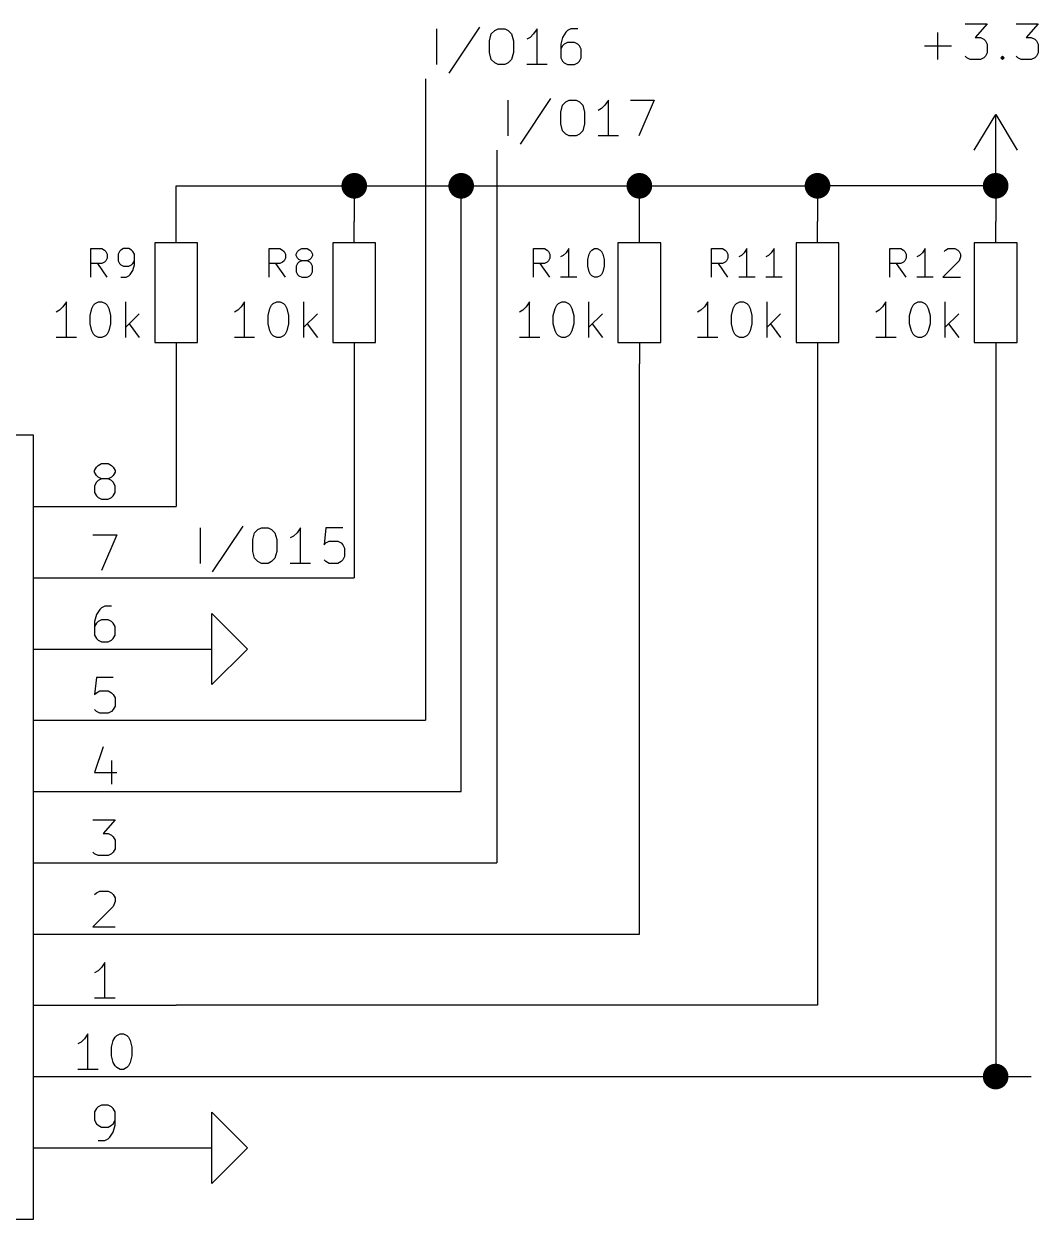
# Model space of a CAD drawing. Header units: inches. Extents: x 0.4 to 11.3, y -7.9 to -0.4.
# Drawn here: x 1.686 to 3.11, y -4.75 to -3.073 of the extents above; entities that cross this region are included whole.
import ezdxf

# ---------------------------------------------------------------- set-up
doc = ezdxf.new("R2010")
doc.units = ezdxf.units.IN
doc.header["$MEASUREMENT"] = 0
for name, color, linetype in [('GREENSIXTYFIVE', 129, 'CONTINUOUS'), ('LIGHTGREEN', 92, 'CONTINUOUS'), ('LIGHTRED', 12, 'CONTINUOUS'), ('RED', 14, 'CONTINUOUS'), ('REDSIX', 19, 'CONTINUOUS'), ('WHITE', 250, 'CONTINUOUS')]:
    doc.layers.add(name, color=color, linetype=linetype)

msp = doc.modelspace()

# ---------------------------------------------------------------- linework, layer by layer
at = {"layer": 'GREENSIXTYFIVE', "linetype": 'CONTINUOUS'}
for p, q in [((2.969, -3.1228), (2.969, -3.0847)), ((3.0071, -3.0728), (3.0381, -3.0728)), ((3.0381, -3.0728), (3.0214, -3.0919)), ((3.0786, -3.0728), (3.1095, -3.0728)), ((3.1095, -3.0728), (3.0929, -3.0919)), ((3.0214, -3.0919), (3.0286, -3.0919)), ((3.0286, -3.0919), (3.0333, -3.0942)), ((3.0333, -3.0942), (3.0357, -3.0966)), ((3.0357, -3.0966), (3.0381, -3.1014)), ((3.0381, -3.1014), (3.0381, -3.1133)), ((3.0929, -3.0919), (3.1, -3.0919)), ((3.1, -3.0919), (3.1048, -3.0942)), ((3.1048, -3.0942), (3.1071, -3.0966)), ((3.1071, -3.0966), (3.1095, -3.1014)), ((3.1095, -3.1014), (3.1095, -3.1133)), ((2.95, -3.1038), (2.9881, -3.1038)), ((3.0095, -3.1204), (3.0071, -3.118)), ((3.0357, -3.118), (3.0333, -3.1204)), ((3.0381, -3.1133), (3.0357, -3.118)), ((3.0571, -3.1204), (3.0595, -3.118)), ((3.0595, -3.118), (3.0619, -3.1204)), ((3.0595, -3.118), (3.0595, -3.1228)), ((3.081, -3.1204), (3.0786, -3.118)), ((3.1071, -3.118), (3.1048, -3.1204)), ((3.1095, -3.1133), (3.1071, -3.118)), ((3.0143, -3.1228), (3.0095, -3.1204)), ((3.0286, -3.1228), (3.0143, -3.1228)), ((3.0333, -3.1204), (3.0286, -3.1228)), ((3.0595, -3.1228), (3.0571, -3.1204)), ((3.0619, -3.1204), (3.0595, -3.1228)), ((3.0857, -3.1228), (3.081, -3.1204)), ((3.1, -3.1228), (3.0857, -3.1228)), ((3.1048, -3.1204), (3.1, -3.1228)), ((1.7805, -3.4282), (1.7805, -3.3882)), ((1.7805, -3.3882), (1.7957, -3.3882)), ((1.7805, -3.4282), (1.7805, -3.3882)), ((1.7805, -3.3882), (1.7957, -3.3882)), ((1.7957, -3.3882), (1.7995, -3.3901)), ((1.7957, -3.3882), (1.7995, -3.3901)), ((1.7995, -3.3901), (1.8014, -3.3921)), ((1.7995, -3.3901), (1.8014, -3.3921)), ((1.8014, -3.3921), (1.8033, -3.3959)), ((1.8014, -3.3921), (1.8033, -3.3959)), ((1.8033, -3.4016), (1.8014, -3.4054)), ((1.8033, -3.4016), (1.8014, -3.4054)), ((1.8033, -3.3959), (1.8033, -3.4016)), ((1.8033, -3.3959), (1.8033, -3.4016)), ((1.8205, -3.3921), (1.8186, -3.3959)), ((1.8205, -3.3921), (1.8186, -3.3959)), ((1.8186, -3.3959), (1.8186, -3.4054)), ((1.8186, -3.3959), (1.8186, -3.4054)), ((1.8224, -3.3901), (1.8205, -3.3921)), ((1.8224, -3.3901), (1.8205, -3.3921)), ((1.8262, -3.3882), (1.8224, -3.3901)), ((1.8262, -3.3882), (1.8224, -3.3901)), ((1.8338, -3.3882), (1.8262, -3.3882)), ((1.8338, -3.3882), (1.8262, -3.3882)), ((1.8376, -3.3901), (1.8338, -3.3882)), ((1.8376, -3.3901), (1.8338, -3.3882)), ((1.8395, -3.3921), (1.8376, -3.3901)), ((1.8395, -3.3921), (1.8376, -3.3901)), ((1.8414, -3.3959), (1.8395, -3.3921)), ((1.8414, -3.3959), (1.8395, -3.3921)), ((1.8414, -3.4111), (1.8414, -3.3959)), ((1.8414, -3.4111), (1.8414, -3.3959)), ((2.0305, -3.4282), (2.0305, -3.3882)), ((2.0305, -3.3882), (2.0457, -3.3882)), ((2.0457, -3.3882), (2.0495, -3.3901)), ((2.0495, -3.3901), (2.0514, -3.3921)), ((2.0514, -3.3921), (2.0533, -3.3959)), ((2.0533, -3.4016), (2.0514, -3.4054)), ((2.0533, -3.3959), (2.0533, -3.4016)), ((2.0686, -3.3959), (2.0705, -3.3921)), ((2.0686, -3.3978), (2.0686, -3.3959)), ((2.0705, -3.4016), (2.0686, -3.3978)), ((2.0705, -3.3921), (2.0724, -3.3901)), ((2.0724, -3.4035), (2.0705, -3.4016)), ((2.0724, -3.3901), (2.0762, -3.3882)), ((2.0762, -3.4054), (2.0724, -3.4035)), ((2.0762, -3.3882), (2.0838, -3.3882)), ((2.0838, -3.3882), (2.0876, -3.3901)), ((2.0876, -3.4035), (2.0838, -3.4054)), ((2.0876, -3.3901), (2.0895, -3.3921)), ((2.0895, -3.4016), (2.0876, -3.4035)), ((2.0895, -3.3921), (2.0914, -3.3959)), ((2.0914, -3.3978), (2.0895, -3.4016)), ((2.0914, -3.3959), (2.0914, -3.3978)), ((2.4014, -3.4282), (2.4014, -3.3882)), ((2.4014, -3.3882), (2.4167, -3.3882)), ((2.4167, -3.3882), (2.4205, -3.3901)), ((2.4205, -3.3901), (2.4224, -3.3921)), ((2.4224, -3.3921), (2.4243, -3.3959)), ((2.4243, -3.4016), (2.4224, -3.4054)), ((2.4243, -3.3959), (2.4243, -3.4016)), ((2.4433, -3.3978), (2.4395, -3.3997)), ((2.4471, -3.394), (2.4433, -3.3978)), ((2.451, -3.3882), (2.4471, -3.394)), ((2.451, -3.4282), (2.451, -3.3882)), ((2.4776, -3.4035), (2.4795, -3.3959)), ((2.4776, -3.413), (2.4776, -3.4035)), ((2.4795, -3.3959), (2.4814, -3.3921)), ((2.4814, -3.3921), (2.4833, -3.3901)), ((2.4833, -3.3901), (2.4871, -3.3882)), ((2.4871, -3.3882), (2.4909, -3.3882)), ((2.4909, -3.3882), (2.4948, -3.3901)), ((2.4948, -3.3901), (2.4967, -3.3921)), ((2.4967, -3.3921), (2.4986, -3.3959)), ((2.4986, -3.3959), (2.5005, -3.4035)), ((2.5005, -3.4035), (2.5005, -3.413)), ((2.6514, -3.4282), (2.6514, -3.3882)), ((2.6514, -3.3882), (2.6667, -3.3882)), ((2.6667, -3.3882), (2.6705, -3.3901)), ((2.6705, -3.3901), (2.6724, -3.3921)), ((2.6724, -3.3921), (2.6743, -3.3959)), ((2.6743, -3.4016), (2.6724, -3.4054)), ((2.6743, -3.3959), (2.6743, -3.4016)), ((2.6933, -3.3978), (2.6895, -3.3997)), ((2.6971, -3.394), (2.6933, -3.3978)), ((2.701, -3.3882), (2.6971, -3.394)), ((2.701, -3.4282), (2.701, -3.3882)), ((2.7314, -3.3978), (2.7276, -3.3997)), ((2.7352, -3.394), (2.7314, -3.3978)), ((2.739, -3.3882), (2.7352, -3.394)), ((2.739, -3.4282), (2.739, -3.3882)), ((2.9014, -3.4282), (2.9014, -3.3882)), ((2.9014, -3.3882), (2.9167, -3.3882)), ((2.9167, -3.3882), (2.9205, -3.3901)), ((2.9205, -3.3901), (2.9224, -3.3921)), ((2.9224, -3.3921), (2.9243, -3.3959)), ((2.9243, -3.4016), (2.9224, -3.4054)), ((2.9243, -3.3959), (2.9243, -3.4016)), ((2.9433, -3.3978), (2.9395, -3.3997)), ((2.9471, -3.394), (2.9433, -3.3978)), ((2.951, -3.3882), (2.9471, -3.394)), ((2.951, -3.4282), (2.951, -3.3882)), ((2.9776, -3.3921), (2.9795, -3.3901)), ((2.9795, -3.3901), (2.9833, -3.3882)), ((2.9833, -3.3882), (2.9929, -3.3882)), ((2.9929, -3.3882), (2.9967, -3.3901)), ((2.9967, -3.3901), (2.9986, -3.3921)), ((2.9986, -3.3921), (3.0005, -3.3959)), ((3.0005, -3.3997), (2.9986, -3.4054)), ((3.0005, -3.3959), (3.0005, -3.3997)), ((1.7957, -3.4092), (1.7805, -3.4092)), ((1.7957, -3.4092), (1.7805, -3.4092)), ((1.8033, -3.4282), (1.79, -3.4092)), ((1.8033, -3.4282), (1.79, -3.4092)), ((1.7995, -3.4073), (1.7957, -3.4092)), ((1.7995, -3.4073), (1.7957, -3.4092)), ((1.8014, -3.4054), (1.7995, -3.4073)), ((1.8014, -3.4054), (1.7995, -3.4073)), ((1.8186, -3.4054), (1.8205, -3.4092)), ((1.8186, -3.4054), (1.8205, -3.4092)), ((1.8205, -3.4092), (1.8224, -3.4111)), ((1.8205, -3.4092), (1.8224, -3.4111)), ((1.8224, -3.4111), (1.8262, -3.413)), ((1.8224, -3.4111), (1.8262, -3.413)), ((1.8262, -3.413), (1.8338, -3.413)), ((1.8262, -3.413), (1.8338, -3.413)), ((1.8338, -3.413), (1.8376, -3.4111)), ((1.8338, -3.413), (1.8376, -3.4111)), ((1.8357, -3.4244), (1.8395, -3.4187)), ((1.8357, -3.4244), (1.8395, -3.4187)), ((1.8376, -3.4111), (1.8395, -3.4092)), ((1.8376, -3.4111), (1.8395, -3.4092)), ((1.8395, -3.4092), (1.8414, -3.4054)), ((1.8395, -3.4092), (1.8414, -3.4054)), ((1.8395, -3.4187), (1.8414, -3.4111)), ((1.8395, -3.4187), (1.8414, -3.4111)), ((2.0457, -3.4092), (2.0305, -3.4092)), ((2.0533, -3.4282), (2.04, -3.4092)), ((2.0495, -3.4073), (2.0457, -3.4092)), ((2.0514, -3.4054), (2.0495, -3.4073)), ((2.0705, -3.4092), (2.0686, -3.413)), ((2.0686, -3.413), (2.0686, -3.4206)), ((2.0686, -3.4206), (2.0705, -3.4244)), ((2.0724, -3.4073), (2.0705, -3.4092)), ((2.0762, -3.4054), (2.0724, -3.4073)), ((2.0838, -3.4054), (2.0762, -3.4054)), ((2.0876, -3.4073), (2.0838, -3.4054)), ((2.0895, -3.4092), (2.0876, -3.4073)), ((2.0914, -3.413), (2.0895, -3.4092)), ((2.0895, -3.4244), (2.0914, -3.4206)), ((2.0914, -3.4206), (2.0914, -3.413)), ((2.4167, -3.4092), (2.4014, -3.4092)), ((2.4243, -3.4282), (2.411, -3.4092)), ((2.4205, -3.4073), (2.4167, -3.4092)), ((2.4224, -3.4054), (2.4205, -3.4073)), ((2.4795, -3.4206), (2.4776, -3.413)), ((2.4814, -3.4244), (2.4795, -3.4206)), ((2.4986, -3.4206), (2.4967, -3.4244)), ((2.5005, -3.413), (2.4986, -3.4206)), ((2.6667, -3.4092), (2.6514, -3.4092)), ((2.6743, -3.4282), (2.661, -3.4092)), ((2.6705, -3.4073), (2.6667, -3.4092)), ((2.6724, -3.4054), (2.6705, -3.4073)), ((2.9167, -3.4092), (2.9014, -3.4092)), ((2.9243, -3.4282), (2.911, -3.4092)), ((2.9205, -3.4073), (2.9167, -3.4092)), ((2.9224, -3.4054), (2.9205, -3.4073)), ((2.9986, -3.4054), (2.9757, -3.4282)), ((1.8224, -3.4282), (1.83, -3.4282)), ((1.8224, -3.4282), (1.83, -3.4282)), ((1.83, -3.4282), (1.8338, -3.4263)), ((1.83, -3.4282), (1.8338, -3.4263)), ((1.8338, -3.4263), (1.8357, -3.4244)), ((1.8338, -3.4263), (1.8357, -3.4244)), ((2.0705, -3.4244), (2.0724, -3.4263)), ((2.0724, -3.4263), (2.0762, -3.4282)), ((2.0762, -3.4282), (2.0838, -3.4282)), ((2.0838, -3.4282), (2.0876, -3.4263)), ((2.0876, -3.4263), (2.0895, -3.4244)), ((2.4624, -3.4282), (2.4395, -3.4282)), ((2.4833, -3.4263), (2.4814, -3.4244)), ((2.4871, -3.4282), (2.4833, -3.4263)), ((2.4909, -3.4282), (2.4871, -3.4282)), ((2.4948, -3.4263), (2.4909, -3.4282)), ((2.4967, -3.4244), (2.4948, -3.4263)), ((2.7124, -3.4282), (2.6895, -3.4282)), ((2.7505, -3.4282), (2.7276, -3.4282)), ((2.9624, -3.4282), (2.9395, -3.4282)), ((2.9757, -3.4282), (3.0005, -3.4282)), ((1.7412, -3.4699), (1.7364, -3.4747)), ((1.7412, -3.4699), (1.7364, -3.4747)), ((1.746, -3.4628), (1.7412, -3.4699)), ((1.746, -3.4628), (1.7412, -3.4699)), ((1.746, -3.5128), (1.746, -3.4628)), ((1.746, -3.5128), (1.746, -3.4628)), ((1.7817, -3.4723), (1.784, -3.4676)), ((1.7817, -3.4723), (1.784, -3.4676)), ((1.784, -3.4676), (1.7864, -3.4652)), ((1.784, -3.4676), (1.7864, -3.4652)), ((1.7864, -3.4652), (1.7912, -3.4628)), ((1.7864, -3.4652), (1.7912, -3.4628)), ((1.7912, -3.4628), (1.796, -3.4628)), ((1.7912, -3.4628), (1.796, -3.4628)), ((1.796, -3.4628), (1.8007, -3.4652)), ((1.796, -3.4628), (1.8007, -3.4652)), ((1.8007, -3.4652), (1.8031, -3.4676)), ((1.8007, -3.4652), (1.8031, -3.4676)), ((1.8031, -3.4676), (1.8055, -3.4723)), ((1.8031, -3.4676), (1.8055, -3.4723)), ((1.8293, -3.5128), (1.8293, -3.4628)), ((1.8293, -3.5128), (1.8293, -3.4628)), ((1.9912, -3.4699), (1.9864, -3.4747)), ((1.996, -3.4628), (1.9912, -3.4699)), ((1.996, -3.5128), (1.996, -3.4628)), ((2.0317, -3.4723), (2.034, -3.4676)), ((2.034, -3.4676), (2.0364, -3.4652)), ((2.0364, -3.4652), (2.0412, -3.4628)), ((2.0412, -3.4628), (2.046, -3.4628)), ((2.046, -3.4628), (2.0507, -3.4652)), ((2.0507, -3.4652), (2.0531, -3.4676)), ((2.0531, -3.4676), (2.0555, -3.4723)), ((2.0793, -3.5128), (2.0793, -3.4628)), ((2.3912, -3.4699), (2.3864, -3.4747)), ((2.396, -3.4628), (2.3912, -3.4699)), ((2.396, -3.5128), (2.396, -3.4628)), ((2.4317, -3.4723), (2.434, -3.4676)), ((2.434, -3.4676), (2.4364, -3.4652)), ((2.4364, -3.4652), (2.4412, -3.4628)), ((2.4412, -3.4628), (2.446, -3.4628)), ((2.446, -3.4628), (2.4507, -3.4652)), ((2.4507, -3.4652), (2.4531, -3.4676)), ((2.4531, -3.4676), (2.4555, -3.4723)), ((2.4793, -3.5128), (2.4793, -3.4628)), ((2.6412, -3.4699), (2.6364, -3.4747)), ((2.646, -3.4628), (2.6412, -3.4699)), ((2.646, -3.5128), (2.646, -3.4628)), ((2.6817, -3.4723), (2.684, -3.4676)), ((2.684, -3.4676), (2.6864, -3.4652)), ((2.6864, -3.4652), (2.6912, -3.4628)), ((2.6912, -3.4628), (2.696, -3.4628)), ((2.696, -3.4628), (2.7007, -3.4652)), ((2.7007, -3.4652), (2.7031, -3.4676)), ((2.7031, -3.4676), (2.7055, -3.4723)), ((2.7293, -3.5128), (2.7293, -3.4628)), ((2.8912, -3.4699), (2.8864, -3.4747)), ((2.896, -3.4628), (2.8912, -3.4699)), ((2.896, -3.5128), (2.896, -3.4628)), ((2.9317, -3.4723), (2.934, -3.4676)), ((2.934, -3.4676), (2.9364, -3.4652)), ((2.9364, -3.4652), (2.9412, -3.4628)), ((2.9412, -3.4628), (2.946, -3.4628)), ((2.946, -3.4628), (2.9507, -3.4652)), ((2.9507, -3.4652), (2.9531, -3.4676)), ((2.9531, -3.4676), (2.9555, -3.4723)), ((2.9793, -3.5128), (2.9793, -3.4628)), ((1.7364, -3.4747), (1.7317, -3.4771)), ((1.7364, -3.4747), (1.7317, -3.4771)), ((1.7793, -3.4819), (1.7817, -3.4723)), ((1.7793, -3.4819), (1.7817, -3.4723)), ((1.7793, -3.4938), (1.7793, -3.4819)), ((1.7793, -3.4938), (1.7793, -3.4819)), ((1.8055, -3.4723), (1.8079, -3.4819)), ((1.8055, -3.4723), (1.8079, -3.4819)), ((1.8079, -3.4819), (1.8079, -3.4938)), ((1.8079, -3.4819), (1.8079, -3.4938)), ((1.8483, -3.4795), (1.8293, -3.4985)), ((1.8483, -3.4795), (1.8293, -3.4985)), ((1.9864, -3.4747), (1.9817, -3.4771)), ((2.0293, -3.4819), (2.0317, -3.4723)), ((2.0293, -3.4938), (2.0293, -3.4819)), ((2.0555, -3.4723), (2.0579, -3.4819)), ((2.0579, -3.4819), (2.0579, -3.4938)), ((2.0983, -3.4795), (2.0793, -3.4985)), ((2.3864, -3.4747), (2.3817, -3.4771)), ((2.4293, -3.4819), (2.4317, -3.4723)), ((2.4293, -3.4938), (2.4293, -3.4819)), ((2.4555, -3.4723), (2.4579, -3.4819)), ((2.4579, -3.4819), (2.4579, -3.4938)), ((2.4983, -3.4795), (2.4793, -3.4985)), ((2.6364, -3.4747), (2.6317, -3.4771)), ((2.6793, -3.4819), (2.6817, -3.4723)), ((2.6793, -3.4938), (2.6793, -3.4819)), ((2.7055, -3.4723), (2.7079, -3.4819)), ((2.7079, -3.4819), (2.7079, -3.4938)), ((2.7483, -3.4795), (2.7293, -3.4985)), ((2.8864, -3.4747), (2.8817, -3.4771)), ((2.9293, -3.4819), (2.9317, -3.4723)), ((2.9293, -3.4938), (2.9293, -3.4819)), ((2.9555, -3.4723), (2.9579, -3.4819)), ((2.9579, -3.4819), (2.9579, -3.4938)), ((2.9983, -3.4795), (2.9793, -3.4985)), ((1.7817, -3.5033), (1.7793, -3.4938)), ((1.7817, -3.5033), (1.7793, -3.4938)), ((1.784, -3.508), (1.7817, -3.5033)), ((1.784, -3.508), (1.7817, -3.5033)), ((1.8055, -3.5033), (1.8031, -3.508)), ((1.8055, -3.5033), (1.8031, -3.508)), ((1.8079, -3.4938), (1.8055, -3.5033)), ((1.8079, -3.4938), (1.8055, -3.5033)), ((1.834, -3.4938), (1.8483, -3.5128)), ((1.834, -3.4938), (1.8483, -3.5128)), ((2.0317, -3.5033), (2.0293, -3.4938)), ((2.034, -3.508), (2.0317, -3.5033)), ((2.0555, -3.5033), (2.0531, -3.508)), ((2.0579, -3.4938), (2.0555, -3.5033)), ((2.084, -3.4938), (2.0983, -3.5128)), ((2.4317, -3.5033), (2.4293, -3.4938)), ((2.434, -3.508), (2.4317, -3.5033)), ((2.4555, -3.5033), (2.4531, -3.508)), ((2.4579, -3.4938), (2.4555, -3.5033)), ((2.484, -3.4938), (2.4983, -3.5128)), ((2.6817, -3.5033), (2.6793, -3.4938)), ((2.684, -3.508), (2.6817, -3.5033)), ((2.7055, -3.5033), (2.7031, -3.508)), ((2.7079, -3.4938), (2.7055, -3.5033)), ((2.734, -3.4938), (2.7483, -3.5128)), ((2.9317, -3.5033), (2.9293, -3.4938)), ((2.934, -3.508), (2.9317, -3.5033)), ((2.9555, -3.5033), (2.9531, -3.508)), ((2.9579, -3.4938), (2.9555, -3.5033)), ((2.984, -3.4938), (2.9983, -3.5128)), ((1.7602, -3.5128), (1.7317, -3.5128)), ((1.7602, -3.5128), (1.7317, -3.5128)), ((1.7864, -3.5104), (1.784, -3.508)), ((1.7864, -3.5104), (1.784, -3.508)), ((1.7912, -3.5128), (1.7864, -3.5104)), ((1.7912, -3.5128), (1.7864, -3.5104)), ((1.796, -3.5128), (1.7912, -3.5128)), ((1.796, -3.5128), (1.7912, -3.5128)), ((1.8007, -3.5104), (1.796, -3.5128)), ((1.8007, -3.5104), (1.796, -3.5128)), ((1.8031, -3.508), (1.8007, -3.5104)), ((1.8031, -3.508), (1.8007, -3.5104)), ((2.0102, -3.5128), (1.9817, -3.5128)), ((2.0364, -3.5104), (2.034, -3.508)), ((2.0412, -3.5128), (2.0364, -3.5104)), ((2.046, -3.5128), (2.0412, -3.5128)), ((2.0507, -3.5104), (2.046, -3.5128)), ((2.0531, -3.508), (2.0507, -3.5104)), ((2.4102, -3.5128), (2.3817, -3.5128)), ((2.4364, -3.5104), (2.434, -3.508)), ((2.4412, -3.5128), (2.4364, -3.5104)), ((2.446, -3.5128), (2.4412, -3.5128)), ((2.4507, -3.5104), (2.446, -3.5128)), ((2.4531, -3.508), (2.4507, -3.5104)), ((2.6602, -3.5128), (2.6317, -3.5128)), ((2.6864, -3.5104), (2.684, -3.508)), ((2.6912, -3.5128), (2.6864, -3.5104)), ((2.696, -3.5128), (2.6912, -3.5128)), ((2.7007, -3.5104), (2.696, -3.5128)), ((2.7031, -3.508), (2.7007, -3.5104)), ((2.9102, -3.5128), (2.8817, -3.5128)), ((2.9364, -3.5104), (2.934, -3.508)), ((2.9412, -3.5128), (2.9364, -3.5104)), ((2.946, -3.5128), (2.9412, -3.5128)), ((2.9507, -3.5104), (2.946, -3.5128)), ((2.9531, -3.508), (2.9507, -3.5104))]:
    msp.add_line(p, q, dxfattribs=at)
at = {"layer": 'LIGHTGREEN', "linetype": 'CONTINUOUS'}
for p, q in [((2.25, -3.15), (2.25, -4.05)), ((2.35, -3.25), (2.35, -4.25)), ((1.9, -3.35), (1.9, -3.3)), ((1.9, -3.3), (2.15, -3.3)), ((2.15, -3.3), (2.3, -3.3)), ((2.15, -3.3), (2.15, -3.35)), ((2.3, -4.15), (2.3, -3.3)), ((2.3, -3.3), (2.55, -3.3)), ((2.55, -3.35), (2.55, -3.3)), ((2.55, -3.3), (2.8, -3.3)), ((3.05, -3.3), (2.8, -3.3)), ((2.8, -3.3), (2.8, -3.35)), ((3.05, -3.3), (3.05, -3.35)), ((1.9, -3.55), (1.9, -3.75)), ((2.15, -3.55), (2.15, -3.85)), ((2.55, -4.35), (2.55, -3.55)), ((2.8, -3.55), (2.8, -4.45)), ((3.05, -3.55), (3.05, -4.55)), ((1.9, -3.85), (2.15, -3.85)), ((1.9, -4.05), (2.25, -4.05)), ((1.9, -4.15), (2.3, -4.15)), ((1.9, -4.25), (2.35, -4.25)), ((1.9, -4.35), (2.55, -4.35)), ((2.8, -4.45), (1.9, -4.45)), ((1.9, -4.55), (3.05, -4.55)), ((3.05, -4.55), (3.1, -4.55))]:
    msp.add_line(p, q, dxfattribs=at)
at = {"layer": 'LIGHTGREEN', "const_width": 0.018}
for points in [[(2.141, -3.3, 1), (2.159, -3.3, 1)], [(2.291, -3.3, 1), (2.309, -3.3, 1)], [(2.541, -3.3, 1), (2.559, -3.3, 1)], [(2.791, -3.3, 1), (2.809, -3.3, 1)], [(3.041, -3.3, 1), (3.059, -3.3, 1)], [(3.041, -4.55, 1), (3.059, -4.55, 1)]]:
    msp.add_lwpolyline(points, format="xyb", close=True, dxfattribs=at)
at = {"layer": 'LIGHTRED', "linetype": 'CONTINUOUS'}
for p, q in [((1.7857, -3.6994), (1.7881, -3.6946)), ((1.7857, -3.6994), (1.7881, -3.6946)), ((1.7857, -3.7018), (1.7857, -3.6994)), ((1.7857, -3.7018), (1.7857, -3.6994)), ((1.7881, -3.7065), (1.7857, -3.7018)), ((1.7881, -3.7065), (1.7857, -3.7018)), ((1.7881, -3.6946), (1.7905, -3.6923)), ((1.7881, -3.6946), (1.7905, -3.6923)), ((1.7905, -3.7089), (1.7881, -3.7065)), ((1.7905, -3.7089), (1.7881, -3.7065)), ((1.7905, -3.6923), (1.7952, -3.6899)), ((1.7905, -3.6923), (1.7952, -3.6899)), ((1.7952, -3.6899), (1.8048, -3.6899)), ((1.7952, -3.6899), (1.8048, -3.6899)), ((1.8048, -3.6899), (1.8095, -3.6923)), ((1.8048, -3.6899), (1.8095, -3.6923)), ((1.8095, -3.6923), (1.8119, -3.6946)), ((1.8095, -3.6923), (1.8119, -3.6946)), ((1.8119, -3.7065), (1.8095, -3.7089)), ((1.8119, -3.7065), (1.8095, -3.7089)), ((1.8119, -3.6946), (1.8143, -3.6994)), ((1.8119, -3.6946), (1.8143, -3.6994)), ((1.8143, -3.7018), (1.8119, -3.7065)), ((1.8143, -3.7018), (1.8119, -3.7065)), ((1.8143, -3.6994), (1.8143, -3.7018)), ((1.8143, -3.6994), (1.8143, -3.7018)), ((1.7881, -3.7161), (1.7857, -3.7208)), ((1.7881, -3.7161), (1.7857, -3.7208)), ((1.7857, -3.7208), (1.7857, -3.7304)), ((1.7857, -3.7208), (1.7857, -3.7304)), ((1.7905, -3.7137), (1.7881, -3.7161)), ((1.7905, -3.7137), (1.7881, -3.7161)), ((1.7952, -3.7113), (1.7905, -3.7089)), ((1.7952, -3.7113), (1.7905, -3.7089)), ((1.7952, -3.7113), (1.7905, -3.7137)), ((1.7952, -3.7113), (1.7905, -3.7137)), ((1.8048, -3.7113), (1.7952, -3.7113)), ((1.8048, -3.7113), (1.7952, -3.7113)), ((1.8095, -3.7089), (1.8048, -3.7113)), ((1.8095, -3.7089), (1.8048, -3.7113)), ((1.8095, -3.7137), (1.8048, -3.7113)), ((1.8095, -3.7137), (1.8048, -3.7113)), ((1.8119, -3.7161), (1.8095, -3.7137)), ((1.8119, -3.7161), (1.8095, -3.7137)), ((1.8143, -3.7208), (1.8119, -3.7161)), ((1.8143, -3.7208), (1.8119, -3.7161)), ((1.8143, -3.7304), (1.8143, -3.7208)), ((1.8143, -3.7304), (1.8143, -3.7208)), ((1.7857, -3.7304), (1.7881, -3.7351)), ((1.7857, -3.7304), (1.7881, -3.7351)), ((1.7881, -3.7351), (1.7905, -3.7375)), ((1.7881, -3.7351), (1.7905, -3.7375)), ((1.7905, -3.7375), (1.7952, -3.7399)), ((1.7905, -3.7375), (1.7952, -3.7399)), ((1.7952, -3.7399), (1.8048, -3.7399)), ((1.7952, -3.7399), (1.8048, -3.7399)), ((1.8048, -3.7399), (1.8095, -3.7375)), ((1.8048, -3.7399), (1.8095, -3.7375)), ((1.8095, -3.7375), (1.8119, -3.7351)), ((1.8095, -3.7375), (1.8119, -3.7351)), ((1.8119, -3.7351), (1.8143, -3.7304)), ((1.8119, -3.7351), (1.8143, -3.7304)), ((1.7833, -3.7899), (1.8167, -3.7899)), ((1.7833, -3.7899), (1.8167, -3.7899)), ((1.8167, -3.7899), (1.7952, -3.8399)), ((1.8167, -3.7899), (1.7952, -3.8399)), ((1.8, -3.8899), (1.7952, -3.8923)), ((1.8, -3.8899), (1.7952, -3.8923)), ((1.8095, -3.8899), (1.8, -3.8899)), ((1.8095, -3.8899), (1.8, -3.8899)), ((1.7881, -3.9018), (1.7857, -3.9113)), ((1.7881, -3.9018), (1.7857, -3.9113)), ((1.7929, -3.8946), (1.7881, -3.9018)), ((1.7929, -3.8946), (1.7881, -3.9018)), ((1.7952, -3.8923), (1.7929, -3.8946)), ((1.7952, -3.8923), (1.7929, -3.8946)), ((1.7857, -3.9113), (1.7857, -3.9304)), ((1.7857, -3.9113), (1.7857, -3.9304)), ((1.7881, -3.9137), (1.7857, -3.9184)), ((1.7881, -3.9137), (1.7857, -3.9184)), ((1.7905, -3.9113), (1.7881, -3.9137)), ((1.7905, -3.9113), (1.7881, -3.9137)), ((1.7952, -3.9089), (1.7905, -3.9113)), ((1.7952, -3.9089), (1.7905, -3.9113)), ((1.8048, -3.9089), (1.7952, -3.9089)), ((1.8048, -3.9089), (1.7952, -3.9089)), ((1.8095, -3.9113), (1.8048, -3.9089)), ((1.8095, -3.9113), (1.8048, -3.9089)), ((1.8119, -3.9137), (1.8095, -3.9113)), ((1.8119, -3.9137), (1.8095, -3.9113)), ((1.8143, -3.9184), (1.8119, -3.9137)), ((1.8143, -3.9184), (1.8119, -3.9137)), ((1.8143, -3.9304), (1.8143, -3.9184)), ((1.8143, -3.9304), (1.8143, -3.9184)), ((1.7857, -3.9304), (1.7881, -3.9351)), ((1.7857, -3.9304), (1.7881, -3.9351)), ((1.7881, -3.9351), (1.7905, -3.9375)), ((1.7881, -3.9351), (1.7905, -3.9375)), ((1.7905, -3.9375), (1.7952, -3.9399)), ((1.7905, -3.9375), (1.7952, -3.9399)), ((1.7952, -3.9399), (1.8048, -3.9399)), ((1.7952, -3.9399), (1.8048, -3.9399)), ((1.8048, -3.9399), (1.8095, -3.9375)), ((1.8048, -3.9399), (1.8095, -3.9375)), ((1.8095, -3.9375), (1.8119, -3.9351)), ((1.8095, -3.9375), (1.8119, -3.9351)), ((1.8119, -3.9351), (1.8143, -3.9304)), ((1.8119, -3.9351), (1.8143, -3.9304)), ((1.7881, -3.9899), (1.7857, -4.0137)), ((1.7881, -3.9899), (1.7857, -4.0137)), ((1.8119, -3.9899), (1.7881, -3.9899)), ((1.8119, -3.9899), (1.7881, -3.9899)), ((1.7857, -4.0137), (1.7881, -4.0113)), ((1.7857, -4.0137), (1.7881, -4.0113)), ((1.7881, -4.0113), (1.7929, -4.0089)), ((1.7881, -4.0113), (1.7929, -4.0089)), ((1.7929, -4.0089), (1.8048, -4.0089)), ((1.7929, -4.0089), (1.8048, -4.0089)), ((1.8048, -4.0089), (1.8095, -4.0113)), ((1.8048, -4.0089), (1.8095, -4.0113)), ((1.8095, -4.0113), (1.8119, -4.0137)), ((1.8095, -4.0113), (1.8119, -4.0137)), ((1.8119, -4.0137), (1.8143, -4.0184)), ((1.8119, -4.0137), (1.8143, -4.0184)), ((1.8143, -4.0184), (1.8143, -4.0304)), ((1.8143, -4.0184), (1.8143, -4.0304)), ((1.7881, -4.0375), (1.7857, -4.0351)), ((1.7881, -4.0375), (1.7857, -4.0351)), ((1.7929, -4.0399), (1.7881, -4.0375)), ((1.7929, -4.0399), (1.7881, -4.0375)), ((1.8048, -4.0399), (1.7929, -4.0399)), ((1.8048, -4.0399), (1.7929, -4.0399)), ((1.8095, -4.0375), (1.8048, -4.0399)), ((1.8095, -4.0375), (1.8048, -4.0399)), ((1.8119, -4.0351), (1.8095, -4.0375)), ((1.8119, -4.0351), (1.8095, -4.0375)), ((1.8143, -4.0304), (1.8119, -4.0351)), ((1.8143, -4.0304), (1.8119, -4.0351)), ((1.7976, -4.0875), (1.7857, -4.1232)), ((1.7976, -4.0875), (1.7857, -4.1232)), ((1.8095, -4.1065), (1.8095, -4.1399)), ((1.8095, -4.1065), (1.8095, -4.1399)), ((1.7857, -4.1232), (1.8167, -4.1232)), ((1.7857, -4.1232), (1.8167, -4.1232)), ((1.7833, -4.1899), (1.8143, -4.1899)), ((1.7833, -4.1899), (1.8143, -4.1899)), ((1.8143, -4.1899), (1.7976, -4.2089)), ((1.8143, -4.1899), (1.7976, -4.2089)), ((1.7976, -4.2089), (1.8048, -4.2089)), ((1.7976, -4.2089), (1.8048, -4.2089)), ((1.8048, -4.2089), (1.8095, -4.2113)), ((1.8048, -4.2089), (1.8095, -4.2113)), ((1.8095, -4.2113), (1.8119, -4.2137)), ((1.8095, -4.2113), (1.8119, -4.2137)), ((1.8119, -4.2137), (1.8143, -4.2184)), ((1.8119, -4.2137), (1.8143, -4.2184)), ((1.8143, -4.2184), (1.8143, -4.2304)), ((1.8143, -4.2184), (1.8143, -4.2304)), ((1.7857, -4.2375), (1.7833, -4.2351)), ((1.7857, -4.2375), (1.7833, -4.2351)), ((1.7905, -4.2399), (1.7857, -4.2375)), ((1.7905, -4.2399), (1.7857, -4.2375)), ((1.8048, -4.2399), (1.7905, -4.2399)), ((1.8048, -4.2399), (1.7905, -4.2399)), ((1.8095, -4.2375), (1.8048, -4.2399)), ((1.8095, -4.2375), (1.8048, -4.2399)), ((1.8119, -4.2351), (1.8095, -4.2375)), ((1.8119, -4.2351), (1.8095, -4.2375)), ((1.8143, -4.2304), (1.8119, -4.2351)), ((1.8143, -4.2304), (1.8119, -4.2351)), ((1.7857, -4.2946), (1.7881, -4.2923)), ((1.7857, -4.2946), (1.7881, -4.2923)), ((1.7881, -4.2923), (1.7929, -4.2899)), ((1.7881, -4.2923), (1.7929, -4.2899)), ((1.7929, -4.2899), (1.8048, -4.2899)), ((1.7929, -4.2899), (1.8048, -4.2899)), ((1.8048, -4.2899), (1.8095, -4.2923)), ((1.8048, -4.2899), (1.8095, -4.2923)), ((1.8095, -4.2923), (1.8119, -4.2946)), ((1.8095, -4.2923), (1.8119, -4.2946)), ((1.8119, -4.2946), (1.8143, -4.2994)), ((1.8119, -4.2946), (1.8143, -4.2994)), ((1.8143, -4.3042), (1.8119, -4.3113)), ((1.8143, -4.3042), (1.8119, -4.3113)), ((1.8143, -4.2994), (1.8143, -4.3042)), ((1.8143, -4.2994), (1.8143, -4.3042)), ((1.8119, -4.3113), (1.7833, -4.3399)), ((1.8119, -4.3113), (1.7833, -4.3399)), ((1.7833, -4.3399), (1.8143, -4.3399)), ((1.7833, -4.3399), (1.8143, -4.3399)), ((1.8, -4.3899), (1.7952, -4.397)), ((1.8, -4.3899), (1.7952, -4.397)), ((1.8, -4.4399), (1.8, -4.3899)), ((1.8, -4.4399), (1.8, -4.3899)), ((1.7905, -4.4018), (1.7857, -4.4042)), ((1.7905, -4.4018), (1.7857, -4.4042)), ((1.7952, -4.397), (1.7905, -4.4018)), ((1.7952, -4.397), (1.7905, -4.4018)), ((1.8143, -4.4399), (1.7857, -4.4399)), ((1.8143, -4.4399), (1.7857, -4.4399)), ((1.7762, -4.4899), (1.7714, -4.497)), ((1.7762, -4.4899), (1.7714, -4.497)), ((1.7762, -4.5399), (1.7762, -4.4899)), ((1.7762, -4.5399), (1.7762, -4.4899)), ((1.8119, -4.4994), (1.8143, -4.4946)), ((1.8119, -4.4994), (1.8143, -4.4946)), ((1.8143, -4.4946), (1.8167, -4.4923)), ((1.8143, -4.4946), (1.8167, -4.4923)), ((1.8167, -4.4923), (1.8214, -4.4899)), ((1.8167, -4.4923), (1.8214, -4.4899)), ((1.8214, -4.4899), (1.8262, -4.4899)), ((1.8214, -4.4899), (1.8262, -4.4899)), ((1.8262, -4.4899), (1.8309, -4.4923)), ((1.8262, -4.4899), (1.8309, -4.4923)), ((1.8309, -4.4923), (1.8333, -4.4946)), ((1.8309, -4.4923), (1.8333, -4.4946)), ((1.8333, -4.4946), (1.8357, -4.4994)), ((1.8333, -4.4946), (1.8357, -4.4994)), ((1.7667, -4.5018), (1.7619, -4.5042)), ((1.7667, -4.5018), (1.7619, -4.5042)), ((1.7714, -4.497), (1.7667, -4.5018)), ((1.7714, -4.497), (1.7667, -4.5018)), ((1.8095, -4.5089), (1.8119, -4.4994)), ((1.8095, -4.5089), (1.8119, -4.4994)), ((1.8095, -4.5208), (1.8095, -4.5089)), ((1.8095, -4.5208), (1.8095, -4.5089)), ((1.8357, -4.4994), (1.8381, -4.5089)), ((1.8357, -4.4994), (1.8381, -4.5089)), ((1.8381, -4.5089), (1.8381, -4.5208)), ((1.8381, -4.5089), (1.8381, -4.5208)), ((1.8119, -4.5304), (1.8095, -4.5208)), ((1.8119, -4.5304), (1.8095, -4.5208)), ((1.8381, -4.5208), (1.8357, -4.5304)), ((1.8381, -4.5208), (1.8357, -4.5304)), ((1.7905, -4.5399), (1.7619, -4.5399)), ((1.7905, -4.5399), (1.7619, -4.5399)), ((1.8143, -4.5351), (1.8119, -4.5304)), ((1.8143, -4.5351), (1.8119, -4.5304)), ((1.8167, -4.5375), (1.8143, -4.5351)), ((1.8167, -4.5375), (1.8143, -4.5351)), ((1.8214, -4.5399), (1.8167, -4.5375)), ((1.8214, -4.5399), (1.8167, -4.5375)), ((1.8262, -4.5399), (1.8214, -4.5399)), ((1.8262, -4.5399), (1.8214, -4.5399)), ((1.8309, -4.5375), (1.8262, -4.5399)), ((1.8309, -4.5375), (1.8262, -4.5399)), ((1.8333, -4.5351), (1.8309, -4.5375)), ((1.8333, -4.5351), (1.8309, -4.5375)), ((1.8357, -4.5304), (1.8333, -4.5351)), ((1.8357, -4.5304), (1.8333, -4.5351)), ((1.7881, -4.5946), (1.7857, -4.5994)), ((1.7881, -4.5946), (1.7857, -4.5994)), ((1.7905, -4.5923), (1.7881, -4.5946)), ((1.7905, -4.5923), (1.7881, -4.5946)), ((1.7952, -4.5899), (1.7905, -4.5923)), ((1.7952, -4.5899), (1.7905, -4.5923)), ((1.8048, -4.5899), (1.7952, -4.5899)), ((1.8048, -4.5899), (1.7952, -4.5899)), ((1.8095, -4.5923), (1.8048, -4.5899)), ((1.8095, -4.5923), (1.8048, -4.5899)), ((1.8119, -4.5946), (1.8095, -4.5923)), ((1.8119, -4.5946), (1.8095, -4.5923)), ((1.8143, -4.5994), (1.8119, -4.5946)), ((1.8143, -4.5994), (1.8119, -4.5946)), ((1.7857, -4.5994), (1.7857, -4.6113)), ((1.7857, -4.5994), (1.7857, -4.6113)), ((1.7857, -4.6113), (1.7881, -4.6161)), ((1.7857, -4.6113), (1.7881, -4.6161)), ((1.8119, -4.6161), (1.8143, -4.6113)), ((1.8119, -4.6161), (1.8143, -4.6113)), ((1.8143, -4.6184), (1.8143, -4.5994)), ((1.8143, -4.6184), (1.8143, -4.5994)), ((1.7881, -4.6161), (1.7905, -4.6184)), ((1.7881, -4.6161), (1.7905, -4.6184)), ((1.7905, -4.6184), (1.7952, -4.6208)), ((1.7905, -4.6184), (1.7952, -4.6208)), ((1.7952, -4.6208), (1.8048, -4.6208)), ((1.7952, -4.6208), (1.8048, -4.6208)), ((1.8048, -4.6208), (1.8095, -4.6184)), ((1.8048, -4.6208), (1.8095, -4.6184)), ((1.8071, -4.6351), (1.8119, -4.628)), ((1.8071, -4.6351), (1.8119, -4.628)), ((1.8095, -4.6184), (1.8119, -4.6161)), ((1.8095, -4.6184), (1.8119, -4.6161)), ((1.8119, -4.628), (1.8143, -4.6184)), ((1.8119, -4.628), (1.8143, -4.6184)), ((1.7905, -4.6399), (1.8, -4.6399)), ((1.7905, -4.6399), (1.8, -4.6399)), ((1.8, -4.6399), (1.8048, -4.6375)), ((1.8, -4.6399), (1.8048, -4.6375)), ((1.8048, -4.6375), (1.8071, -4.6351)), ((1.8048, -4.6375), (1.8071, -4.6351))]:
    msp.add_line(p, q, dxfattribs=at)
at = {"layer": 'RED', "linetype": 'CONTINUOUS'}
for p, q in [((3.02, -3.25), (3.05, -3.2)), ((3.05, -3.2), (3.08, -3.25)), ((3.05, -3.3), (3.05, -3.2)), ((1.9, -3.38), (1.9, -3.35)), ((1.9, -3.38), (1.9, -3.35)), ((2.15, -3.38), (2.15, -3.35)), ((2.55, -3.38), (2.55, -3.35)), ((2.8, -3.38), (2.8, -3.35)), ((3.05, -3.38), (3.05, -3.35)), ((1.87, -3.38), (1.87, -3.52)), ((1.93, -3.38), (1.87, -3.38)), ((1.93, -3.52), (1.93, -3.38)), ((2.12, -3.38), (2.12, -3.52)), ((2.18, -3.38), (2.12, -3.38)), ((2.18, -3.52), (2.18, -3.38)), ((2.52, -3.38), (2.52, -3.52)), ((2.58, -3.38), (2.52, -3.38)), ((2.58, -3.52), (2.58, -3.38)), ((2.77, -3.38), (2.77, -3.52)), ((2.83, -3.38), (2.77, -3.38)), ((2.83, -3.52), (2.83, -3.38)), ((3.02, -3.38), (3.02, -3.52)), ((3.08, -3.38), (3.02, -3.38)), ((3.08, -3.52), (3.08, -3.38)), ((1.87, -3.52), (1.93, -3.52)), ((1.9, -3.52), (1.9, -3.55)), ((1.9, -3.52), (1.9, -3.55)), ((2.12, -3.52), (2.18, -3.52)), ((2.15, -3.52), (2.15, -3.55)), ((2.52, -3.52), (2.58, -3.52)), ((2.55, -3.52), (2.55, -3.55)), ((2.77, -3.52), (2.83, -3.52)), ((2.8, -3.52), (2.8, -3.55)), ((3.02, -3.52), (3.08, -3.52)), ((3.05, -3.52), (3.05, -3.55)), ((1.7, -3.65), (0.9, -3.65)), ((1.7, -4.75), (1.7, -3.65)), ((1.7, -3.75), (1.9, -3.75)), ((1.7, -3.75), (1.9, -3.75)), ((1.7, -3.85), (1.9, -3.85)), ((1.7, -3.85), (1.9, -3.85)), ((1.95, -3.95), (1.95, -3.9)), ((1.95, -3.9), (2, -3.95)), ((1.7, -3.95), (1.9, -3.95)), ((1.7, -3.95), (1.9, -3.95)), ((1.9, -3.95), (1.95, -3.95)), ((2, -3.95), (1.95, -4)), ((1.95, -4), (1.95, -3.95)), ((1.7, -4.05), (1.9, -4.05)), ((1.7, -4.05), (1.9, -4.05)), ((1.7, -4.15), (1.9, -4.15)), ((1.7, -4.15), (1.9, -4.15)), ((1.7, -4.25), (1.9, -4.25)), ((1.7, -4.25), (1.9, -4.25)), ((1.7, -4.35), (1.9, -4.35)), ((1.7, -4.35), (1.9, -4.35)), ((1.7, -4.45), (1.9, -4.45)), ((1.7, -4.45), (1.9, -4.45)), ((1.7, -4.55), (1.9, -4.55)), ((1.7, -4.55), (1.9, -4.55)), ((1.95, -4.65), (1.95, -4.6)), ((1.95, -4.6), (2, -4.65)), ((1.7, -4.65), (1.9, -4.65)), ((1.7, -4.65), (1.9, -4.65)), ((1.9, -4.65), (1.95, -4.65)), ((2, -4.65), (1.95, -4.7)), ((1.95, -4.7), (1.95, -4.65)), ((0.9, -4.75), (1.7, -4.75))]:
    msp.add_line(p, q, dxfattribs=at)
at = {"layer": 'REDSIX', "linetype": 'CONTINUOUS'}
for p, q in [((2.266, -3.1298), (2.266, -3.0798)), ((2.3255, -3.0774), (2.2827, -3.1417)), ((2.3422, -3.0869), (2.347, -3.0822)), ((2.347, -3.0822), (2.3517, -3.0798)), ((2.3517, -3.0798), (2.3613, -3.0798)), ((2.3613, -3.0798), (2.366, -3.0822)), ((2.366, -3.0822), (2.3708, -3.0869)), ((2.4065, -3.0798), (2.4017, -3.0869)), ((2.4065, -3.1298), (2.4065, -3.0798)), ((2.447, -3.0846), (2.4422, -3.0917)), ((2.4494, -3.0822), (2.447, -3.0846)), ((2.4541, -3.0798), (2.4494, -3.0822)), ((2.4636, -3.0798), (2.4541, -3.0798)), ((2.3398, -3.0965), (2.3422, -3.0869)), ((2.3398, -3.1131), (2.3398, -3.0965)), ((2.3708, -3.0869), (2.3732, -3.0965)), ((2.3732, -3.0965), (2.3732, -3.1131)), ((2.397, -3.0917), (2.3922, -3.0941)), ((2.4017, -3.0869), (2.397, -3.0917)), ((2.4422, -3.0917), (2.4398, -3.1012)), ((2.4398, -3.1012), (2.4398, -3.1203)), ((2.4446, -3.1012), (2.4422, -3.1036)), ((2.4494, -3.0988), (2.4446, -3.1012)), ((2.4589, -3.0988), (2.4494, -3.0988)), ((2.4636, -3.1012), (2.4589, -3.0988)), ((2.466, -3.1036), (2.4636, -3.1012)), ((2.3422, -3.1227), (2.3398, -3.1131)), ((2.3732, -3.1131), (2.3708, -3.1227)), ((2.4422, -3.1036), (2.4398, -3.1084)), ((2.4684, -3.1084), (2.466, -3.1036)), ((2.4684, -3.1203), (2.4684, -3.1084)), ((2.347, -3.1274), (2.3422, -3.1227)), ((2.3517, -3.1298), (2.347, -3.1274)), ((2.3613, -3.1298), (2.3517, -3.1298)), ((2.366, -3.1274), (2.3613, -3.1298)), ((2.3708, -3.1227), (2.366, -3.1274)), ((2.4208, -3.1298), (2.3922, -3.1298)), ((2.4398, -3.1203), (2.4422, -3.125)), ((2.4422, -3.125), (2.4446, -3.1274)), ((2.4446, -3.1274), (2.4494, -3.1298)), ((2.4494, -3.1298), (2.4589, -3.1298)), ((2.4589, -3.1298), (2.4636, -3.1274)), ((2.4636, -3.1274), (2.466, -3.125)), ((2.466, -3.125), (2.4684, -3.1203)), ((2.366, -3.2298), (2.366, -3.1798)), ((2.4255, -3.1774), (2.3827, -3.2417)), ((2.4422, -3.1869), (2.447, -3.1822)), ((2.447, -3.1822), (2.4517, -3.1798)), ((2.4517, -3.1798), (2.4613, -3.1798)), ((2.4613, -3.1798), (2.466, -3.1822)), ((2.466, -3.1822), (2.4708, -3.1869)), ((2.5065, -3.1798), (2.5017, -3.1869)), ((2.5065, -3.2298), (2.5065, -3.1798)), ((2.5374, -3.1798), (2.5708, -3.1798)), ((2.5708, -3.1798), (2.5494, -3.2298)), ((2.4398, -3.1965), (2.4422, -3.1869)), ((2.4398, -3.2131), (2.4398, -3.1965)), ((2.4708, -3.1869), (2.4732, -3.1965)), ((2.4732, -3.1965), (2.4732, -3.2131)), ((2.497, -3.1917), (2.4922, -3.1941)), ((2.5017, -3.1869), (2.497, -3.1917)), ((2.4422, -3.2227), (2.4398, -3.2131)), ((2.4732, -3.2131), (2.4708, -3.2227)), ((2.447, -3.2274), (2.4422, -3.2227)), ((2.4517, -3.2298), (2.447, -3.2274)), ((2.4613, -3.2298), (2.4517, -3.2298)), ((2.466, -3.2274), (2.4613, -3.2298)), ((2.4708, -3.2227), (2.466, -3.2274)), ((2.5208, -3.2298), (2.4922, -3.2298)), ((1.934, -3.8298), (1.934, -3.7798)), ((1.9935, -3.7774), (1.9506, -3.8417)), ((2.0078, -3.7965), (2.0102, -3.7869)), ((2.0102, -3.7869), (2.0149, -3.7822)), ((2.0149, -3.7822), (2.0197, -3.7798)), ((2.0197, -3.7798), (2.0292, -3.7798)), ((2.0292, -3.7798), (2.034, -3.7822)), ((2.034, -3.7822), (2.0387, -3.7869)), ((2.0387, -3.7869), (2.0411, -3.7965)), ((2.0697, -3.7869), (2.0649, -3.7917)), ((2.0745, -3.7798), (2.0697, -3.7869)), ((2.0745, -3.8298), (2.0745, -3.7798)), ((2.1102, -3.7798), (2.1078, -3.8036)), ((2.134, -3.7798), (2.1102, -3.7798)), ((2.0078, -3.8131), (2.0078, -3.7965)), ((2.0411, -3.7965), (2.0411, -3.8131)), ((2.0649, -3.7917), (2.0602, -3.7941)), ((2.1078, -3.8036), (2.1102, -3.8012)), ((2.1102, -3.8012), (2.1149, -3.7988)), ((2.1149, -3.7988), (2.1268, -3.7988)), ((2.1268, -3.7988), (2.1316, -3.8012)), ((2.1316, -3.8012), (2.134, -3.8036)), ((2.134, -3.8036), (2.1364, -3.8084)), ((2.0102, -3.8227), (2.0078, -3.8131)), ((2.0149, -3.8274), (2.0102, -3.8227)), ((2.0387, -3.8227), (2.034, -3.8274)), ((2.0411, -3.8131), (2.0387, -3.8227)), ((2.1364, -3.8203), (2.134, -3.825)), ((2.1364, -3.8084), (2.1364, -3.8203)), ((2.0197, -3.8298), (2.0149, -3.8274)), ((2.0292, -3.8298), (2.0197, -3.8298)), ((2.034, -3.8274), (2.0292, -3.8298)), ((2.0887, -3.8298), (2.0602, -3.8298)), ((2.1102, -3.8274), (2.1078, -3.825)), ((2.1149, -3.8298), (2.1102, -3.8274)), ((2.1268, -3.8298), (2.1149, -3.8298)), ((2.1316, -3.8274), (2.1268, -3.8298)), ((2.134, -3.825), (2.1316, -3.8274))]:
    msp.add_line(p, q, dxfattribs=at)
at = {"layer": 'WHITE', "linetype": 'CONTINUOUS'}
for p, q in [((1.7, -3.65), (0.9, -3.65)), ((1.7, -4.75), (1.7, -3.65)), ((0.9, -4.75), (1.7, -4.75))]:
    msp.add_line(p, q, dxfattribs=at)

doc.saveas('drawing.dxf')
